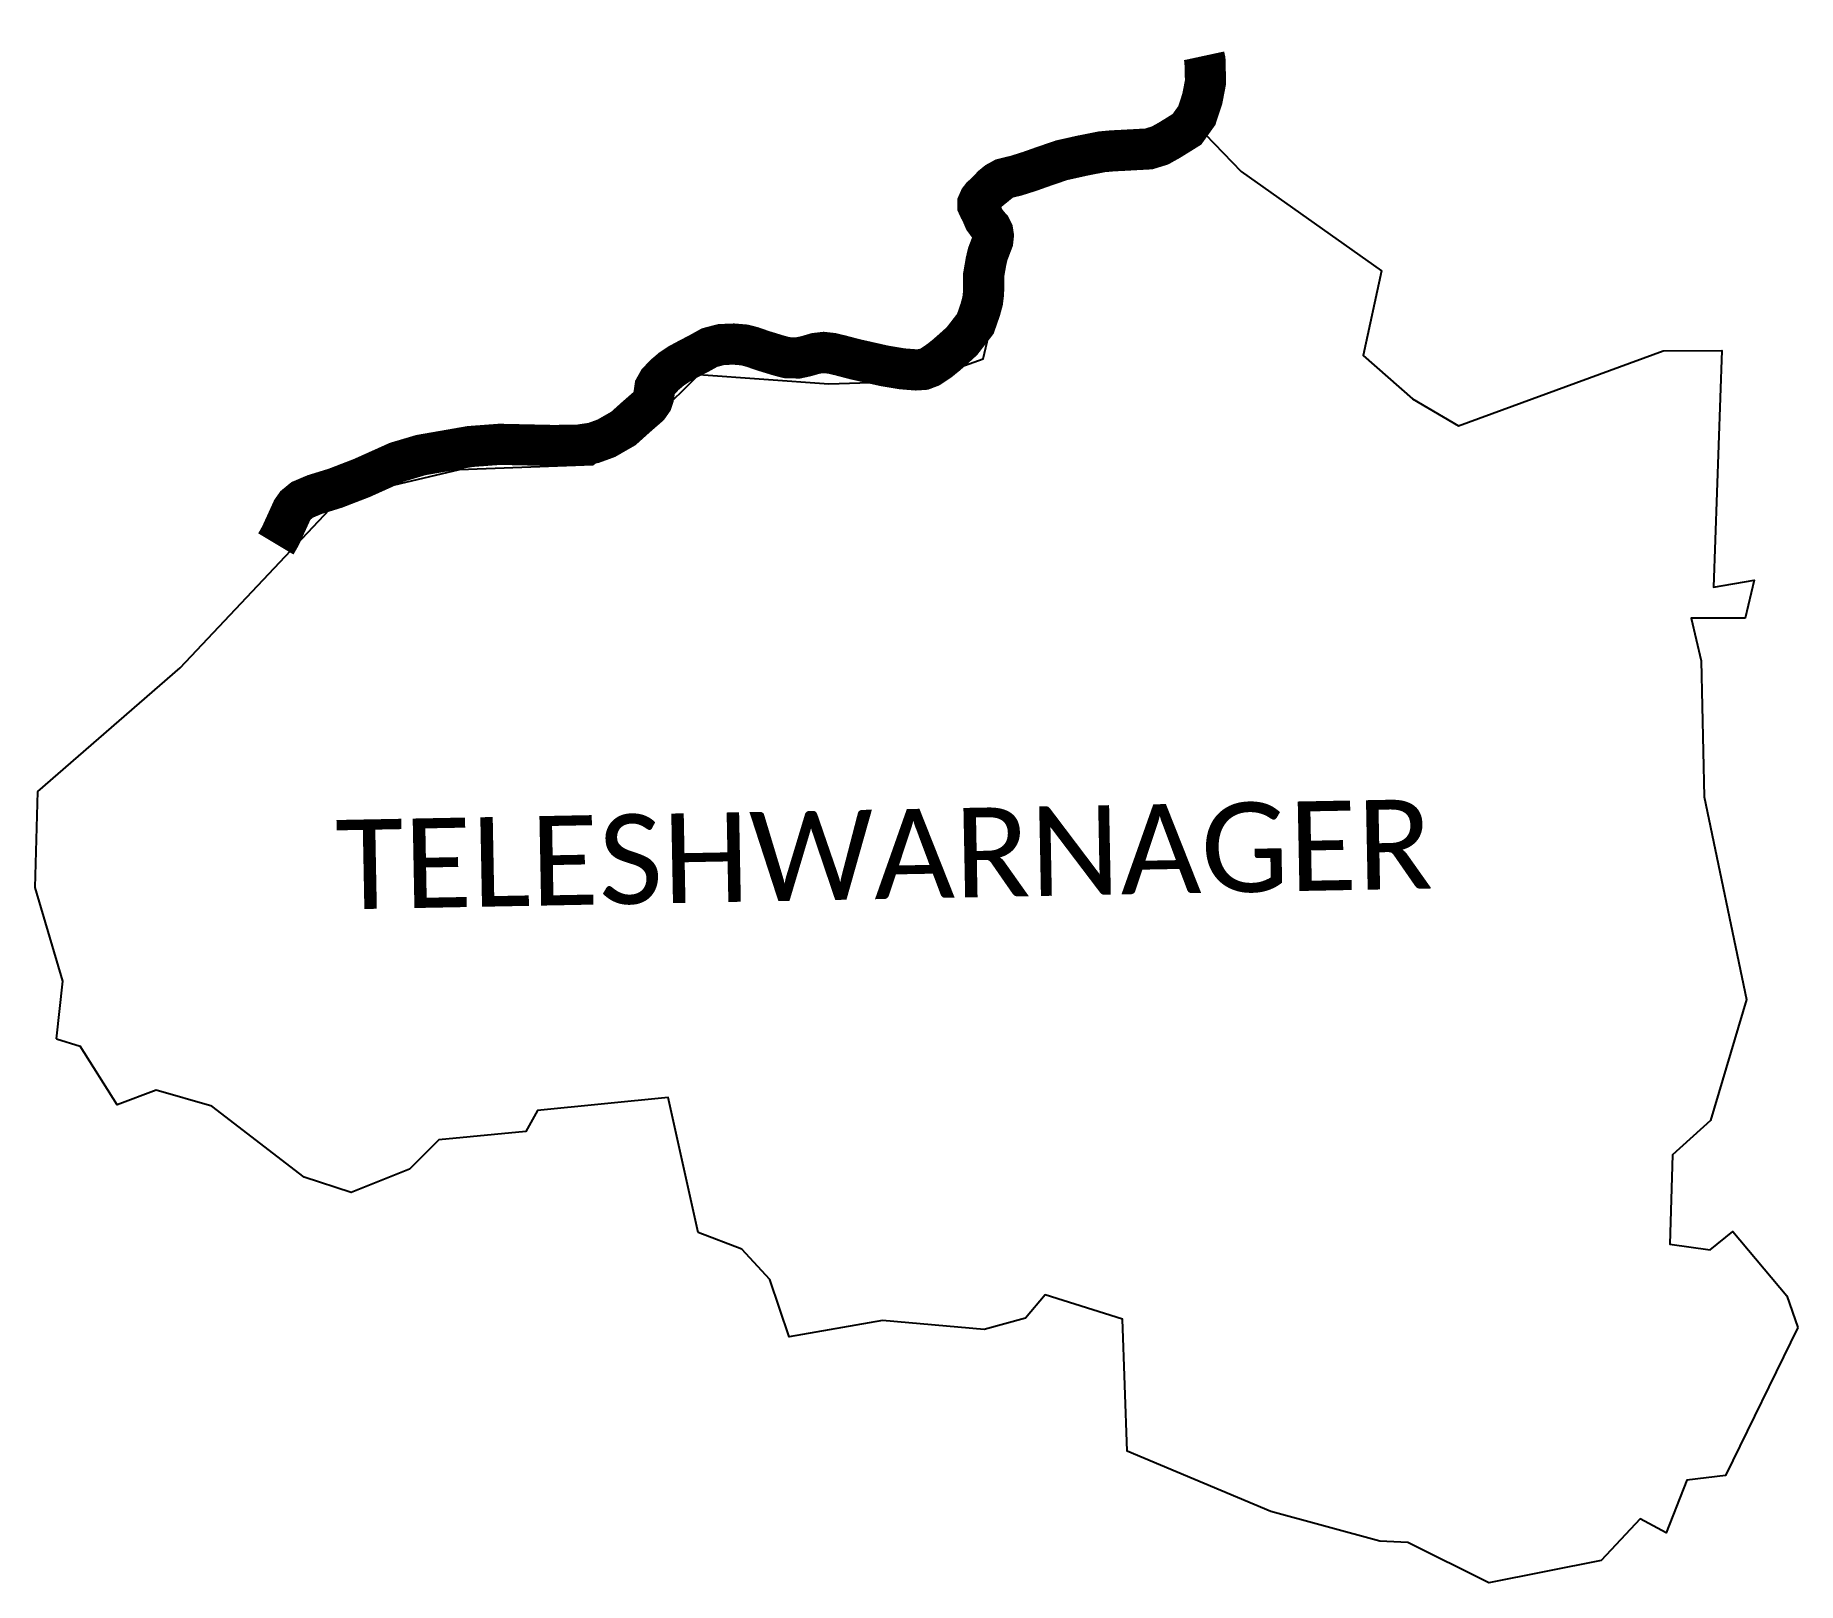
# Model space of a CAD drawing. Header units: metres. Extents: x 300021 to 302163, y 1956470 to 1958350.
import ezdxf

# ---------------------------------------------------------------- set-up
doc = ezdxf.new("R2010")
doc.units = ezdxf.units.M
for name, color, linetype in [('NATURALLY PROTECTED', 3, 'Continuous'), ('village', 3, 'Continuous'), ('VILLAGE NAME', 250, 'Continuous')]:
    doc.layers.add(name, color=color, linetype=linetype)
doc.styles.get("Standard").update_dxf_attribs({"font": 'calibri.ttf'})

msp = doc.modelspace()

# ---------------------------------------------------------------- linework, layer by layer
at = {"layer": 'NATURALLY PROTECTED', "color": 116, "true_color": 0x136734, "const_width": 50, "flags": 128}
msp.add_lwpolyline([(301441.6, 1958325.4), (301442.7, 1958320.3), (301443.4, 1958293.6), (301439.5, 1958273.3), (301432.8, 1958252.9), (301420.8, 1958236.1), (301399.9, 1958223.1), (301388.1, 1958216.5), (301374.5, 1958212.3), (301347.2, 1958210.8), (301329.9, 1958209.9), (301317.5, 1958208.8), (301293.6, 1958204.1), (301268.5, 1958198.5), (301246.9, 1958191.1), (301229.1, 1958184.8), (301213.6, 1958179.9), (301197.6, 1958176), (301190, 1958171.8), (301184.2, 1958167.1), (301179.4, 1958161.8), (301175.6, 1958158), (301171.6, 1958154.6), (301168.9, 1958151.1), (301167, 1958146.8), (301167, 1958142.9), (301168.7, 1958139.2), (301170.7, 1958135.5), (301172.4, 1958131.6), (301174.7, 1958126.3), (301179.4, 1958120), (301182.6, 1958116.6), (301184.8, 1958112.1), (301185.6, 1958107), (301184.9, 1958100.6), (301178.8, 1958084.6), (301176.7, 1958075.7), (301173.9, 1958059.5), (301173.9, 1958049.2), (301173.7, 1958037.1), (301172.5, 1958027.3), (301169.7, 1958017), (301163.7, 1957999.8), (301147.5, 1957978.9), (301142.3, 1957974.1), (301136.5, 1957968.9), (301127.8, 1957961.3), (301120.2, 1957955.2), (301108.6, 1957947.4), (301100.7, 1957944.4), (301091.5, 1957943.8), (301075, 1957945.1), (301053.2, 1957948.7), (301016.9, 1957956.9), (301000.6, 1957961.2), (300989.5, 1957963.9), (300979.4, 1957965), (300969.9, 1957963.9), (300958.3, 1957960.5), (300948.1, 1957958.3), (300934.5, 1957958.7), (300925, 1957961.2), (300905.1, 1957967.3), (300892.8, 1957971.6), (300883.2, 1957974.1), (300870, 1957975.2), (300854.9, 1957974.6), (300840.8, 1957970.9), (300828.9, 1957964.3), (300814.4, 1957956.7), (300803.6, 1957950.9), (300794.5, 1957944.8), (300785.9, 1957937.5), (300778.4, 1957929.5), (300774.4, 1957922.4), (300773.6, 1957916.8), (300772.8, 1957911.4), (300770.9, 1957905.8), (300766.7, 1957899.8), (300751.8, 1957886.8), (300736.1, 1957872.7), (300715.4, 1957860.8), (300699.8, 1957855.1), (300681.1, 1957852.3), (300650.3, 1957852), (300585.8, 1957853.4), (300549.7, 1957850.7), (300490, 1957840.3), (300461, 1957831.7), (300418.3, 1957812.5), (300385.9, 1957800), (300360.9, 1957792.3), (300345.8, 1957785.9), (300337.8, 1957779.3), (300333.7, 1957773.5), (300328.1, 1957761.2), (300319.5, 1957742.4), (300315.3, 1957734.9), (300313.8, 1957732.4)], dxfattribs=at)
at = {"layer": 'village', "flags": 128}
msp.add_lwpolyline([(300047.4, 1957131), (300076.1, 1957122.3)], dxfattribs=at)
at = {"layer": 'village', "color": 3, "true_color": 0x00ff00}
for points in [[(300047.4, 1957131, 0), (300054.8, 1957201.2, 0), (300021.5, 1957314.8, 0), (300024.5, 1957431.6, 0), (300197.4, 1957581.8, 0), (300392.9, 1957788.9, 0), (300536.9, 1957822.8, 0), (300699.2, 1957829, 0), (300777.2, 1957887.9, 0), (300827.6, 1957938.3, 0), (300985.5, 1957927, 0), (301098.4, 1957930.6, 0), (301173.1, 1957957.3, 0), (301186.6, 1958013.8, 0), (301175.9, 1958043.9, 0), (301190.2, 1958094.2, 0), (301173.5, 1958125.3, 0), (301234.4, 1958174.9, 0), (301348.3, 1958191, 0), (301400, 1958222.2, 0), (301432.1, 1958241.5, 0), (301486.8, 1958184.9, 0), (301657.2, 1958064, 0), (301634.8, 1957961.2, 0), (301694.9, 1957908.8, 0), (301750.8, 1957876, 0), (301999.6, 1957967, 0), (302070.6, 1957967.4, 0), (302060.8, 1957679.8, 0), (302110, 1957688.3, 0), (302099, 1957642.3, 0), (302033.5, 1957642.1, 0), (302045.5, 1957590.3, 0), (302049.3, 1957425.1, 0), (302100.8, 1957178.8, 0), (302057.1, 1957032, 0), (302010.7, 1956990.2, 0), (302007.4, 1956881.7, 0), (302056.4, 1956874.8, 0), (302084.1, 1956897, 0), (302149.6, 1956818.9, 0), (302163, 1956780.4, 0)], [(302163, 1956780.4, 0), (302075.1, 1956600.7, 0), (302028.2, 1956595, 0), (302003.1, 1956530.8, 0), (301971.3, 1956547.9, 0), (301924, 1956497.1, 0), (301787.8, 1956470.3, 0), (301689.3, 1956519.3, 0), (301655.2, 1956520.8, 0), (301522.6, 1956556.7, 0), (301348.3, 1956630, 0), (301342.7, 1956790.4, 0), (301248.4, 1956820.1, 0), (301224.7, 1956791.6, 0), (301174.6, 1956778.1, 0), (301050.9, 1956788.8, 0), (300937.6, 1956768.9, 0), (300914, 1956838.5, 0), (300880.1, 1956875.6, 0), (300826.8, 1956895.8, 0), (300790.4, 1957060, 0), (300631.7, 1957044.1, 0), (300617.5, 1957018.5, 0), (300511.9, 1957008.3, 0), (300476, 1956972.6, 0), (300405.5, 1956944.6, 0), (300348.4, 1956963.1, 0), (300236.2, 1957049.1, 0), (300168.2, 1957068.9, 0), (300121.1, 1957050.9, 0), (300076.1, 1957122.3, 0)]]:
    msp.add_polyline3d(points, dxfattribs=at)

# ---------------------------------------------------------------- texts
at = {"layer": 'VILLAGE NAME', "insert": (300385.5, 1957396.9), "char_height": 108.748, "attachment_point": 1, "rotation": 1.1028}
msp.add_mtext_dynamic_manual_height_columns('TELESHWARNAGER', width=1571.314, gutter_width=543.7, heights=[0], dxfattribs=at)

doc.saveas('drawing.dxf')
